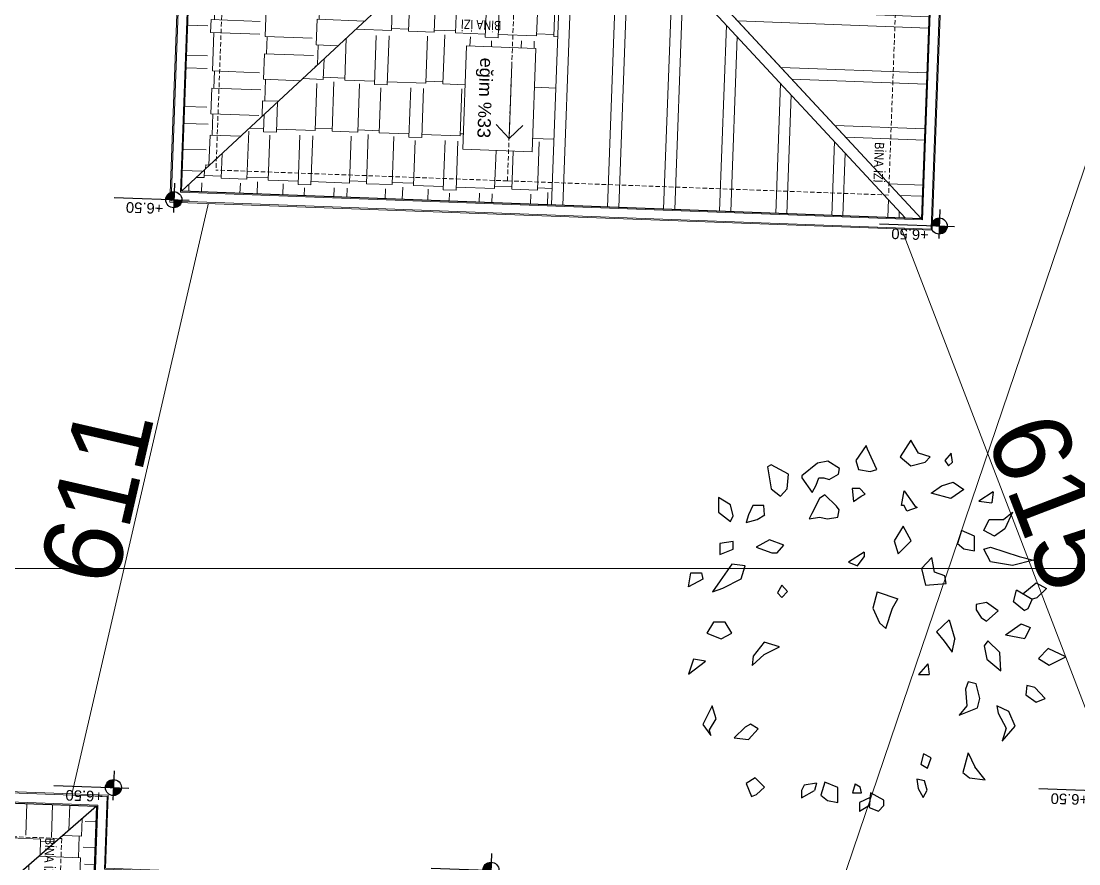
# Model space of a CAD drawing. Header units: centimetres. Extents: x 63871 to 181827, y -95930 to 42199.
# Drawn here: x 171904 to 172847, y 35349 to 36100 of the extents above; entities that cross this region are included whole.
import ezdxf
from ezdxf.enums import TextEntityAlignment as Align

# ---------------------------------------------------------------- set-up
doc = ezdxf.new("R2010")
doc.units = ezdxf.units.CM
doc.linetypes.add('11-021_500-SatisOfisi_220512$0${ Diamond }', pattern=[12, 4, -2, 2, 2, -2])
for name, color, linetype, lineweight in [('A-AREA-IDEN', 7, 'Continuous', 9), ('A-FLOR-HRAL', 11, 'Continuous', 9), ('A-WALL', 12, 'Continuous', 50), ('ARA SINIRLAR', 225, 'Continuous', 15), ('Baca', 82, 'Continuous', 9), ('İz DÜŞÜMÜ', 7, '11-021_500-SatisOfisi_220512$0${ Diamond }', 18), ('OLUK', 222, 'Continuous', 15), ('TARAMA', 251, 'Continuous', 5), ('Çatı', 144, 'Continuous', 30)]:
    doc.layers.add(name, color=color, linetype=linetype, lineweight=lineweight)
for name, color, linetype in [('Bitirme - Duvar', 7, 'Continuous'), ('CAY', 94, 'Continuous'), ('Dıış Ölçü', 140, 'Continuous'), ('KOT', 171, 'Continuous')]:
    doc.layers.add(name, color=color, linetype=linetype)
doc.styles.add('Arial', font='Arial.ttf', dxfattribs={"height": 250})
doc.styles.add('Arial_1', font='Arial.ttf', dxfattribs={"height": 300})
doc.styles.add('MtXpl_Arial_Narrow', font='')
doc.styles.add('MtXpl_Arial_Narrow_1', font='')
doc.styles.add('OLUŞTURULMUŞ_STİL_1', font='Arial.ttf')
doc.styles.add('RomanS', font='')
doc.styles.get('MtXpl_Arial_Narrow').set_extended_font_data('Arial Narrow', bold=True)
doc.styles.get('MtXpl_Arial_Narrow_1').set_extended_font_data('Arial Narrow')
doc.styles.get('RomanS').set_extended_font_data('Stylus BT')
doc.dimstyles.new('BÖYÜK', dxfattribs={"dimtxt": 70, "dimasz": 5, "dimexe": 5, "dimexo": 5, "dimgap": 2, "dimtad": 3, "dimdec": 0, "dimzin": 0, "dimdsep": 46, "dimtxsty": 'RomanS', "dimblk": 'DOT', "dimcen": 5, "dimadec": 0, "dimazin": 0, "dimtfac": 1, "dimtdec": 0, "dimtix": 1, "dimtofl": 0, "dimtmove": 1, "dimatfit": 0, "dimldrblk": 'DOT', "dimfxl": 10, "dimfxlon": 1, "dimtolj": 1, "dimtzin": 0, "dimarcsym": 0})
pattern_1 = [(0, (-196861.627, -36377.483), (97.155, 45.72), [22.86, -19.05, 26.67, -11.43, 34.29, -15.24]), (0, (-196838.767, -36375.58), (97.155, 45.72), [19.05, -72.39, 15.24, -22.86]), (0, (-196793.047, -36380.34), (97.155, 45.72), [11.43, -118.11]), (90, (-196861.627, -36377.483), (-32.385, 45.72), [43.815, -139.065]), (90, (-196838.767, -36377.483), (-32.385, 45.72), [42.8625, -140.0175]), (90, (-196819.717, -36377.483), (-32.385, 45.72), [40.005, -142.875]), (90, (-196793.047, -36380.34), (-32.385, 45.72), [43.815, -139.065]), (90, (-196781.617, -36380.34), (-32.385, 45.72), [43.815, -139.065]), (90, (-196747.327, -36377.483), (-32.385, 45.72), [41.91, -140.97])]
pattern_2 = [(270, (-196861.627, -36377.483), (45.72, -97.155), [22.86, -19.05, 26.67, -11.43, 34.29, -15.24]), (270, (-196859.72, -36400.343), (45.72, -97.155), [19.05, -72.39, 15.24, -22.86]), (270, (-196864.484, -36446.063), (45.72, -97.155), [11.43, -118.11]), (0, (-196861.627, -36377.483), (45.72, 32.385), [43.815, -139.065]), (0, (-196861.627, -36400.343), (45.72, 32.385), [42.8625, -140.0175]), (0, (-196861.627, -36419.393), (45.72, 32.385), [40.005, -142.875]), (0, (-196864.484, -36446.063), (45.72, 32.385), [43.815, -139.065]), (0, (-196864.484, -36457.493), (45.72, 32.385), [43.815, -139.065]), (0, (-196861.627, -36491.783), (45.72, 32.385), [41.91, -140.97])]

# ---------------------------------------------------------------- blocks, each defined once
blk = doc.blocks.new('HRD')
at = {"layer": 'A-FLOR-HRAL'}
for p, q in [((154389.63, 36367.48), (153819.63, 36367.48)), ((153819.63, 36367.48), (153819.63, 36197.48)), ((154389.63, 36197.48), (154389.63, 36367.48)), ((154385.63, 36363.48), (153823.63, 36363.48)), ((153823.63, 36363.48), (153823.63, 36197.48)), ((154385.63, 36197.48), (154385.63, 36363.48))]:
    blk.add_line(p, q, dxfattribs=at)
at = {"layer": 'A-WALL', "lineweight": 53}
for p, q in [((153819.63, 35782.48), (153819.63, 36197.48)), ((153819.63, 36197.48), (153954.63, 36197.48))]:
    blk.add_line(p, q, dxfattribs=at)
at = {"layer": 'Bitirme - Duvar', "color": 161, "linetype": 'Continuous', "lineweight": 25}
blk.add_line((154104.63, 36230.18), (154104.63, 36182.68), dxfattribs=at)
at = {"layer": 'Bitirme - Duvar', "color": 251, "linetype": 'Continuous', "lineweight": 15}
for start, end in [(0, 180), (180, 0)]:
    blk.add_arc((154104.63, 36247.68), 17.5, start, end, dxfattribs=at)
at = {"layer": 'İz DÜŞÜMÜ'}
blk.add_lwpolyline([(153819.63, 36347.48), (154419.63, 36347.49), (154419.63, 35292.49), (154159.63, 35292.49), (154159.63, 35357.48), (153819.63, 35357.48), (153819.63, 36347.48)], dxfattribs=at)
for s, rotation, style, p in [('I.KAT İZ DÜŞÜMÜ', 89.95698, 'MtXpl_Arial_Narrow_1', (154413.75, 36265.76)), ('Döş', 359.95698, 'MtXpl_Arial_Narrow', (154147.04, 36258.02)), (': Seramik', 359.95698, 'MtXpl_Arial_Narrow_1', (154165.03, 36258.01)), ('Tav: Sıva+Boya', 359.95698, 'MtXpl_Arial_Narrow_1', (154147.47, 36244.97)), ('Duv: Sıva+Boya', 359.95698, 'MtXpl_Arial_Narrow_1', (154146.99, 36231.91))]:
    blk.add_text(s, height=8.316, rotation=rotation, dxfattribs=dict(style=style)).set_placement(p)
at = {"layer": 'A-AREA-IDEN', "width": 224.1999, "attachment_point": 2, "line_spacing_factor": 0.941778, "style": 'Arial'}
for s, insert, char_height in [('ZEMİN TERAS', (154221.71, 36311.97), 16.4692), ('15 m²', (154173.28, 36289.32), 16.469)]:
    blk.add_mtext(s, dxfattribs=dict(at, insert=insert, char_height=char_height))
at = {"layer": 'Bitirme - Duvar', "linetype": 'Continuous', "char_height": 10, "attachment_point": 7, "rotation": 90, "style": 'OLUŞTURULMUŞ_STİL_1'}
for s, insert in [('\\A1;P', (154110.22, 36240.97)), ('\\A1;300', (154100.64, 36204.31)), ('\\A1;220', (154120.64, 36204.31))]:
    blk.add_mtext(s, dxfattribs=dict(at, insert=insert))
blk = doc.blocks.new('_Dot')
at = {"color": 0, "linetype": 'ByBlock', "lineweight": -2}
blk.add_line((-0.5, 0), (-1, 0), dxfattribs=at)
at = {"color": 0, "linetype": 'ByBlock', "const_width": 0.5}
blk.add_lwpolyline([(-0.25, 0, 1), (0.25, 0, 1)], format="xyb", close=True, dxfattribs=at)
blk = doc.blocks.new('*D356')
at = {"layer": 'Defpoints', "color": 0, "transparency": 16777216}
for p in [(-5274.13, 21014.68), (-5274.12, 21014.68), (-5053.86, 20440.13)]:
    blk.add_point(p, dxfattribs=at)
at = {"layer": 'Dıış Ölçü', "color": 0, "lineweight": -2, "transparency": 16777216}
for p, q in [((-5274.13, 21014.68), (-5278.8, 21012.89)), ((-5055.66, 20444.79), (-5272.34, 21010.01)), ((-5053.87, 20440.12), (-5058.54, 20438.33))]:
    blk.add_line(p, q, dxfattribs=at)
at = {"layer": 'Dıış Ölçü', "color": 0, "lineweight": -2, "transparency": 16777216, "xscale": 5, "yscale": 5, "zscale": 5}
for p, rotation in [((-5274.13, 21014.68), 110.9752627903409), ((-5053.87, 20440.12), 290.9752627903409)]:
    blk.add_blockref('_Dot', p, dxfattribs=dict(at, rotation=rotation))
at = {"layer": 'Dıış Ölçü', "color": 0, "transparency": 16777216, "insert": (-5128.04, 20741.19), "char_height": 70, "attachment_point": 5, "rotation": 290.97526, "style": 'RomanS'}
blk.add_mtext('\\A1;615', dxfattribs=at)
blk = doc.blocks.new('*D357')
at = {"layer": 'Defpoints', "color": 0, "transparency": 16777216}
for p in [(-5873.72, 21036.94), (-5873.72, 21036.94), (-6011.21, 20441.27)]:
    blk.add_point(p, dxfattribs=at)
at = {"layer": 'Dıış Ölçü', "color": 0, "lineweight": -2, "transparency": 16777216}
for p, q in [((-5873.72, 21036.94), (-5868.85, 21035.82)), ((-6010.08, 20446.15), (-5874.84, 21032.07)), ((-6011.21, 20441.27), (-6006.33, 20440.15))]:
    blk.add_line(p, q, dxfattribs=at)
at = {"layer": 'Dıış Ölçü', "color": 0, "lineweight": -2, "transparency": 16777216, "xscale": 5, "yscale": 5, "zscale": 5}
for p, rotation in [((-5873.72, 21036.94), 77.00300441146969), ((-6011.21, 20441.27), 257.0030044114697)]:
    blk.add_blockref('_Dot', p, dxfattribs=dict(at, rotation=rotation))
at = {"layer": 'Dıış Ölçü', "color": 0, "transparency": 16777216, "insert": (-5979.79, 20747.72), "char_height": 70, "attachment_point": 5, "rotation": 77.003, "style": 'RomanS'}
blk.add_mtext('\\A1;611', dxfattribs=at)
blk = doc.blocks.new('A$C5AA32782')
at = {"layer": 'CAY'}
for p, q in [((566, 945.5, 0), (539.4, 903.2, 0)), ((585.9, 912.6, 0), (566, 945.5, 0)), ((452.9, 931.4, 0), (426.3, 893.8, 0)), ((456.2, 922, 0), (452.9, 931.4, 0)), ((479.5, 870.3, 0), (456.2, 922, 0)), ((355.1, 891.8, 0), (328.5, 887.1, 0)), ((385, 873, 0), (355.1, 891.8, 0)), ((426.3, 893.8, 0), (432.9, 870.3, 0)), ((539.4, 903.2, 0), (566, 879.7, 0)), ((566, 879.7, 0), (602.6, 889.1, 0)), ((615.9, 903.2, 0), (585.9, 912.6, 0)), ((602.6, 889.1, 0), (615.9, 903.2, 0)), ((669.1, 912.6, 0), (652.5, 893.8, 0)), ((652.5, 893.8, 0), (662.4, 879.7, 0)), ((662.4, 879.7, 0), (672.4, 889.1, 0)), ((672.4, 889.1, 0), (669.1, 912.6, 0)), ((211.1, 882.5, 0), (201.2, 877.8, 0)), ((201.2, 877.8, 0), (211.1, 821.4, 0)), ((254.4, 859, 0), (211.1, 882.5, 0)), ((328.5, 887.1, 0), (288.5, 854.2, 0)), ((381.7, 858.9, 0), (385, 873, 0)), ((432.9, 870.3, 0), (462.9, 865.6, 0)), ((462.9, 865.6, 0), (479.5, 870.3, 0)), ((251, 821.4, 0), (254.4, 859, 0)), ((288.5, 854.2, 0), (288.5, 849.5, 0)), ((288.5, 849.5, 0), (315.2, 811.9, 0)), ((325.1, 830.7, 0), (331.8, 849.5, 0)), ((331.8, 849.5, 0), (345.1, 849.5, 0)), ((345.1, 849.5, 0), (358.4, 844.8, 0)), ((358.4, 844.8, 0), (381.7, 858.9, 0)), ((644.5, 829.4, 0), (674.4, 838.7, 0)), ((674.4, 838.7, 0), (701, 820, 0)), ((211.1, 821.4, 0), (234.4, 802.6, 0)), ((234.4, 802.6, 0), (251, 821.4, 0)), ((315.2, 811.9, 0), (325.1, 830.7, 0)), ((436.8, 821.9, 0), (416.8, 821.9, 0)), ((416.8, 821.9, 0), (420.1, 789, 0)), ((450.1, 807.8, 0), (436.8, 821.9, 0)), ((542.4, 778.7, 0), (549.1, 816.3, 0)), ((549.1, 816.3, 0), (575.7, 778.7, 0)), ((617.8, 810.6, 0), (644.5, 829.4, 0)), ((667.7, 796.5, 0), (617.8, 810.6, 0)), ((701, 820, 0), (667.7, 796.5, 0)), ((776.2, 813.8, 0), (739, 790.4, 0)), ((776.2, 813.8, 0), (772.2, 785.7, 0)), ((107, 781, 0), (77, 799.8, 0)), ((77, 799.8, 0), (77, 762.2, 0)), ((113.6, 752.8, 0), (107, 781, 0)), ((333.7, 796.5, 0), (313.8, 759, 0)), ((347, 805.9, 0), (333.7, 796.5, 0)), ((377, 777.7, 0), (347, 805.9, 0)), ((420.1, 789, 0), (440.1, 803.1, 0)), ((440.1, 803.1, 0), (450.1, 807.8, 0)), ((739, 790.4, 0), (772.2, 785.7, 0)), ((77, 762.2, 0), (107, 738.7, 0)), ((152.9, 755.4, 0), (147.3, 735.9, 0)), ((163.9, 778.9, 0), (152.9, 755.4, 0)), ((191.6, 778.9, 0), (163.9, 778.9, 0)), ((175, 743.7, 0), (194.4, 755.4, 0)), ((194, 755.2, 0), (191.6, 778.9, 0)), ((313.8, 759, 0), (307.1, 744.9, 0)), ((383.6, 768.3, 0), (377, 777.7, 0)), ((380.3, 749.6, 0), (383.6, 768.3, 0)), ((549.1, 778.7, 0), (542.4, 778.7, 0)), ((555.7, 764.6, 0), (549.1, 778.7, 0)), ((582.4, 774, 0), (555.7, 764.6, 0)), ((575.7, 778.7, 0), (582.4, 774, 0)), ((802.2, 743.4, 0), (825.4, 762.2, 0)), ((825.4, 762.2, 0), (805.5, 719.9, 0)), ((107, 738.7, 0), (113.6, 752.8, 0)), ((147.3, 735.9, 0), (175, 743.7, 0)), ((307.1, 744.9, 0), (333.7, 749.6, 0)), ((333.7, 749.6, 0), (353.7, 744.9, 0)), ((353.7, 744.9, 0), (380.3, 749.6, 0)), ((752.3, 715.2, 0), (765.6, 743.4, 0)), ((765.6, 743.4, 0), (802.2, 743.4, 0)), ((547, 726.4, 0), (523.7, 688.8, 0)), ((566.9, 688.8, 0), (547, 726.4, 0)), ((695, 715.3, 0), (685, 682.5, 0)), ((728.2, 701.2, 0), (695, 715.3, 0)), ((728.2, 663.7, 0), (728.2, 701.2, 0)), ((778.9, 701.1, 0), (752.3, 715.2, 0)), ((805.5, 719.9, 0), (778.9, 701.1, 0)), ((113.6, 687.1, 0), (80.3, 682.4, 0)), ((80.3, 682.4, 0), (80.3, 654.2, 0)), ((113.6, 668.3, 0), (113.6, 687.1, 0)), ((206.1, 691.9, 0), (172.9, 673.1, 0)), ((242.7, 677.8, 0), (206.1, 691.9, 0)), ((226.1, 659, 0), (242.7, 677.8, 0)), ((523.7, 688.8, 0), (533.7, 655.9, 0)), ((533.7, 655.9, 0), (566.9, 688.8, 0)), ((685, 682.5, 0), (701.6, 668.4, 0)), ((80.3, 654.2, 0), (113.6, 668.3, 0)), ((172.9, 673.1, 0), (212.8, 659, 0)), ((212.8, 659, 0), (226.1, 659, 0)), ((447.5, 660.3, 0), (407.6, 634.6, 0)), ((430.9, 625.3, 0), (447.5, 648.7, 0)), ((447.5, 660.3, 0), (447.5, 648.7, 0)), ((619.8, 646.7, 0), (593.2, 618.5, 0)), ((626.5, 609.1, 0), (619.8, 646.7, 0)), ((701.6, 668.4, 0), (728.2, 663.7, 0)), ((752.3, 668.3, 0), (768.9, 673, 0)), ((768.9, 635.4, 0), (752.3, 668.3, 0)), ((768.9, 673, 0), (842.1, 649.5, 0)), ((842.1, 649.5, 0), (878.7, 640.1, 0)), ((110.8, 630, 0), (80.9, 587.7, 0)), ((144.1, 625.3, 0), (110.8, 630, 0)), ((134.1, 592.4, 0), (144.1, 625.3, 0)), ((407.6, 634.6, 0), (430.9, 625.3, 0)), ((825.4, 626, 0), (768.9, 635.4, 0)), ((878.7, 640.1, 0), (825.4, 626, 0)), ((0.4, 572.3, 0), (5.9, 607.5, 0)), ((5.9, 607.5, 0), (33.6, 607.5, 0)), ((33.6, 607.5, 0), (36.4, 591.8, 0)), ((593.2, 618.5, 0), (603.2, 576.2, 0)), ((653.1, 599.7, 0), (626.5, 609.1, 0)), ((656.4, 580.9, 0), (653.1, 599.7, 0)), ((36.4, 591.8, 0), (0.4, 572.3, 0)), ((80.9, 587.7, 0), (60.9, 559.5, 0)), ((60.9, 559.5, 0), (87.6, 568.9, 0)), ((87.6, 568.9, 0), (134.1, 592.4, 0)), ((238.2, 576, 0), (227.1, 556.4, 0)), ((252.1, 560.3, 0), (238.2, 576, 0)), ((603.2, 576.2, 0), (656.4, 580.9, 0)), ((851.7, 554.1, 0), (885, 582.3, 0)), ((885, 582.3, 0), (911.6, 568.2, 0)), ((911.6, 568.2, 0), (888.3, 544.7, 0)), ((227.1, 556.4, 0), (238.2, 544.7, 0)), ((238.2, 544.7, 0), (252.1, 560.3, 0)), ((480.7, 559.5, 0), (469.6, 517.6, 0)), ((480.7, 559.5, 0), (532.8, 541.1, 0)), ((519.5, 517.6, 0), (532.8, 541.1, 0)), ((827.9, 533.9, 0), (835.1, 563.5, 0)), ((875, 540, 0), (835.1, 563.5, 0)), ((865, 516.5, 0), (875, 540, 0)), ((873.9, 540.7, 0), (888.3, 544.7, 0)), ((469.6, 517.6, 0), (486.2, 480, 0)), ((502.9, 465.9, 0), (519.5, 517.6, 0)), ((758.9, 532, 0), (732.3, 527.3, 0)), ((732.3, 527.3, 0), (732.3, 513.2, 0)), ((732.3, 513.2, 0), (745.6, 494.4, 0)), ((788.5, 511.1, 0), (758.9, 532, 0)), ((855.1, 511.8, 0), (827.9, 533.9, 0)), ((855.1, 511.8, 0), (865, 516.5, 0)), ((664, 488.3, 0), (631.4, 457.6, 0)), ((664, 488.3, 0), (678, 438.8, 0)), ((745.6, 494.4, 0), (758.9, 485, 0)), ((788.5, 511.1, 0), (758.9, 485, 0)), ((63.9, 482, 0), (47.2, 453.8, 0)), ((93.8, 482, 0), (63.9, 482, 0)), ((110.4, 453.8, 0), (93.8, 482, 0)), ((486.2, 480, 0), (502.9, 465.9, 0)), ((807.7, 450.2, 0), (846.9, 477.9, 0)), ((846.9, 477.9, 0), (870.2, 468.5, 0)), ((870.2, 468.5, 0), (856.9, 440.3, 0)), ((47.2, 453.8, 0), (83.8, 439.7, 0)), ((83.8, 439.7, 0), (110.4, 453.8, 0)), ((631.4, 457.6, 0), (651.4, 434.1, 0)), ((651.4, 434.1, 0), (671.4, 405.9, 0)), ((671.4, 405.9, 0), (678, 438.8, 0)), ((762.3, 435, 0), (752.8, 421.6, 0)), ((793.1, 404.9, 0), (762.3, 435, 0)), ((807.7, 450.2, 0), (856.9, 440.3, 0)), ((192.8, 430.8, 0), (165.1, 395.5, 0)), ((231.6, 419, 0), (192.8, 430.8, 0)), ((192.8, 399.5, 0), (231.6, 419, 0)), ((752.8, 421.6, 0), (759.9, 388.1, 0)), ((795.4, 358, 0), (793.1, 404.9, 0)), ((915.7, 415.1, 0), (891.6, 389.5, 0)), ((961, 393.8, 0), (915.7, 415.1, 0)), ((13.3, 387.6, 0), (0, 350, 0)), ((0, 350, 0), (43.2, 382.9, 0)), ((43.2, 382.9, 0), (13.3, 387.6, 0)), ((162.3, 372.1, 0), (192.8, 399.5, 0)), ((165.1, 395.5, 0), (162.3, 372.1, 0)), ((759.9, 388.1, 0), (795.4, 358, 0)), ((891.6, 389.5, 0), (918.8, 372.4, 0)), ((918.8, 372.4, 0), (961, 393.8, 0)), ((609.3, 376.3, 0), (585.9, 348.8, 0)), ((609.3, 376.3, 0), (612.6, 348.8, 0)), ((585.9, 348.8, 0), (612.6, 348.8, 0)), ((712.3, 330, 0), (705.7, 311.2, 0)), ((732.3, 325.3, 0), (712.3, 330, 0)), ((742.3, 287.7, 0), (732.3, 325.3, 0)), ((705.7, 311.2, 0), (709, 268.9, 0)), ((862, 320.6, 0), (858.7, 297.1, 0)), ((858.7, 297.1, 0), (885.3, 278.3, 0)), ((882, 315.9, 0), (862, 320.6, 0)), ((908.6, 287.7, 0), (882, 315.9, 0)), ((735.6, 264.2, 0), (742.3, 287.7, 0)), ((885.3, 278.3, 0), (908.6, 287.7, 0)), ((60.4, 268.9, 0), (37.1, 221.9, 0)), ((70.4, 236, 0), (60.4, 268.9, 0)), ((709, 268.9, 0), (689.1, 245.4, 0)), ((689.1, 245.4, 0), (735.6, 264.2, 0)), ((815.5, 254.8, 0), (785.5, 268.9, 0)), ((785.5, 268.9, 0), (788.8, 250.1, 0)), ((788.8, 250.1, 0), (808.8, 212.5, 0)), ((788.8, 250.1, 0), (808.8, 212.5, 0)), ((832.1, 217.2, 0), (815.5, 254.8, 0)), ((37.1, 221.9, 0), (57.1, 193.7, 0)), ((53.7, 207.8, 0), (70.4, 236, 0)), ((158.3, 222.5, 0), (144.4, 214.7, 0)), ((177.7, 210.8, 0), (158.3, 222.5, 0)), ((798.8, 179.6, 0), (832.1, 217.2, 0)), ((57.1, 193.7, 0), (53.7, 207.8, 0)), ((144.4, 214.7, 0), (116.7, 187.3, 0)), ((152.8, 183.4, 0), (177.7, 210.8, 0)), ((808.8, 212.5, 0), (798.8, 179.6, 0)), ((116.7, 187.3, 0), (152.8, 183.4, 0)), ((598.8, 147.3, 0), (591.7, 120.5, 0)), ((617.8, 137.2, 0), (598.8, 147.3, 0)), ((608.3, 110.5, 0), (617.8, 137.2, 0)), ((711.9, 149.9, 0), (699, 99.8, 0)), ((711.9, 149.9, 0), (729, 113.9, 0)), ((591.7, 120.5, 0), (608.3, 110.5, 0)), ((755.6, 81, 0), (729, 113.9, 0)), ((170.2, 85.7, 0), (146.9, 71.6, 0)), ((193.4, 62.2, 0), (170.2, 85.7, 0)), ((601.4, 77.9, 0), (581.4, 82.6, 0)), ((581.4, 82.6, 0), (584.8, 59.1, 0)), ((699, 99.8, 0), (715.7, 85.7, 0)), ((715.7, 85.7, 0), (755.6, 81, 0)), ((146.9, 71.6, 0), (160.2, 38.7, 0)), ((173.5, 43.4, 0), (193.4, 62.2, 0)), ((294.7, 67.6, 0), (288.1, 53.5, 0)), ((325.8, 72.5, 0), (294.7, 67.6, 0)), ((325.8, 72.5, 0), (321.3, 53.5, 0)), ((347.3, 75.1, 0), (337.3, 42.2, 0)), ((380.6, 61, 0), (347.3, 75.1, 0)), ((380.6, 23.4, 0), (380.6, 61, 0)), ((424.6, 70.4, 0), (418.1, 47.4, 0)), ((424.6, 70.4, 0), (437.5, 63.1, 0)), ((440.3, 47.4, 0), (437.5, 63.1, 0)), ((584.8, 59.1, 0), (598.1, 35.6, 0)), ((598.1, 35.6, 0), (608, 54.4, 0)), ((608, 54.4, 0), (601.4, 77.9, 0)), ((160.2, 38.7, 0), (173.5, 43.4, 0)), ((288.1, 53.5, 0), (288.1, 34.7, 0)), ((288.1, 34.7, 0), (321.3, 53.5, 0)), ((337.3, 42.2, 0), (354, 28.1, 0)), ((354, 28.1, 0), (380.6, 23.4, 0)), ((418.1, 47.4, 0), (440.3, 47.4, 0)), ((462.9, 36.2, 0), (435.8, 23.5, 0)), ((463.9, 47.9, 0), (460.6, 10.4, 0)), ((497.2, 29.2, 0), (463.9, 47.9, 0)), ((497.2, 15.1, 0), (497.2, 29.2, 0)), ((435.8, 23.5, 0), (435.8, 0, 0)), ((461.1, 15.9, 0), (435.8, 0, 0)), ((460.6, 10.4, 0), (483.9, 1, 0)), ((483.9, 1, 0), (497.2, 15.1, 0))]:
    blk.add_line(p, q, dxfattribs=at)
blk = doc.blocks.new('afadfa')
at = {"layer": 'Baca'}
h = blk.add_hatch(color=0, dxfattribs=at)
h.dxf.hatch_style = 1
h.paths.add_polyline_path([(525548.61, 4261233.83, 0.670516), (525535.77, 4261228.56, 0.199315), (525537.97, 4261223.25)])
h = blk.add_hatch(color=0, dxfattribs=at)
h.dxf.hatch_style = 1
h.paths.add_polyline_path([(525563.68, 4261233.75, 0.675614), (525550.77, 4261228.56, 0.202965), (525553.05, 4261223.18)])
for p, q in [((525537.97, 4261223.25), (525548.61, 4261233.83)), ((525553.05, 4261223.18), (525563.68, 4261233.75))]:
    blk.add_line(p, q, dxfattribs=at)
blk.add_lwpolyline([(525535.77, 4261236.11), (525565.77, 4261236.05), (525565.77, 4261220.99), (525535.77, 4261221.06)], close=True, dxfattribs=at)
for centre in [(525543.27, 4261228.56), (525558.27, 4261228.56)]:
    blk.add_circle(centre, 7.5, dxfattribs=at)
blk = doc.blocks.new('çatı planı')
at = {"layer": 'KOT'}
h = blk.add_hatch(color=256, dxfattribs=at)
h.dxf.hatch_style = 1
h.paths.add_polyline_path([(-686.09, 2.7, 0.402561), (-693.25, -4.18), (-686.09, -4.18)])
h = blk.add_hatch(color=256, dxfattribs=at)
h.dxf.hatch_style = 1
h.paths.add_polyline_path([(-337.19, -1132.08, 0.009987), (-337.2, -1131.79), (-344.36, -1131.79), (-344.36, -1139.24, 0.414214)])
for p, q in [((-686.09, -18.85), (-686.09, 7.21)), ((-358.01, -1131.79), (-291.19, -1131.79))]:
    blk.add_line(p, q, dxfattribs=at)
at = {"layer": 'KOT', "insert": (22.3, 10.9), "char_height": 9.45, "width": 57.6964, "attachment_point": 2, "line_spacing_factor": 0.941778, "style": 'Arial_1'}
blk.add_mtext('+6.50', dxfattribs=at)
blk.add_wipeout([(-680, -1060), (-680, 0), (0, 0), (0, -1125), (-340, -1125), (-340, -1060)]).dxf.layer = 'OLUK'
at = {"layer": 'KOT'}
h = blk.add_hatch(color=256, dxfattribs=at)
h.dxf.hatch_style = 1
h.paths.add_polyline_path([(-3.42, 4.57, 0.402561), (-10.58, -2.31), (-3.42, -2.31)])
h = blk.add_hatch(color=256, dxfattribs=at)
h.dxf.hatch_style = 1
h.paths.add_polyline_path([(-678.93, -4.05, 0.009987), (-678.93, -3.77), (-686.09, -3.77), (-686.09, -11.22, 0.414214)])
h = blk.add_hatch(color=256, dxfattribs=at)
h.dxf.hatch_style = 1
h.paths.add_polyline_path([(3.74, -2.18, 0.009987), (3.74, -1.89), (-3.42, -1.89), (-3.42, -9.34, 0.414214)])
h = blk.add_hatch(color=256, dxfattribs=at)
h.dxf.hatch_style = 1
h.paths.add_polyline_path([(-619.84, -465.68, 0.402561), (-627, -472.56), (-619.84, -472.56)])
h = blk.add_hatch(color=256, dxfattribs=at)
h.dxf.hatch_style = 1
h.paths.add_polyline_path([(-612.67, -472.43, 0.009987), (-612.68, -472.14), (-619.84, -472.14), (-619.84, -479.59, 0.414214)])
h = blk.add_hatch(color=256, dxfattribs=at)
h.dxf.hatch_style = 1
h.paths.add_polyline_path([(-340, -632.97, 0.402561), (-347.16, -639.85), (-340, -639.85)])
h = blk.add_hatch(color=256, dxfattribs=at)
h.dxf.hatch_style = 1
h.paths.add_polyline_path([(-332.83, -639.72, 0.009987), (-332.84, -639.43), (-340, -639.43), (-340, -646.88, 0.414214)])
h = blk.add_hatch(color=256, dxfattribs=at)
h.dxf.hatch_style = 1
h.paths.add_polyline_path([(-297.06, -903.26, 0.402561), (-304.23, -910.14), (-297.06, -910.14)])
h = blk.add_hatch(color=256, dxfattribs=at)
h.dxf.hatch_style = 1
h.paths.add_polyline_path([(-289.9, -910.01, 0.009987), (-289.9, -909.72), (-297.06, -909.72), (-297.06, -917.17, 0.414214)])
h = blk.add_hatch(color=256, dxfattribs=at)
h.dxf.hatch_style = 1
h.paths.add_polyline_path([(-170, -929.52, 0.402561), (-177.16, -936.4), (-170, -936.4)])
h = blk.add_hatch(color=256, dxfattribs=at)
h.dxf.hatch_style = 1
h.paths.add_polyline_path([(-162.83, -936.26, 0.009987), (-162.84, -935.98), (-170, -935.98), (-170, -943.43, 0.414214)])
h = blk.add_hatch(color=256, dxfattribs=at)
h.dxf.hatch_style = 1
h.paths.add_polyline_path([(-683.39, -1064.2, 0.402561), (-690.55, -1071.08), (-683.39, -1071.08)])
h = blk.add_hatch(color=256, dxfattribs=at)
h.dxf.hatch_style = 1
h.paths.add_polyline_path([(-676.23, -1070.95, 0.009987), (-676.23, -1070.66), (-683.39, -1070.66), (-683.39, -1078.12, 0.414214)])
h = blk.add_hatch(color=256, dxfattribs=at)
h.dxf.hatch_style = 1
h.paths.add_polyline_path([(-5.27, -1120.61, 0.402561), (-12.43, -1127.49), (-5.27, -1127.49)])
h = blk.add_hatch(color=256, dxfattribs=at)
h.dxf.hatch_style = 1
h.paths.add_polyline_path([(-344.36, -1125.33, 0.402561), (-351.52, -1132.21), (-344.36, -1132.21)])
h = blk.add_hatch(color=256, dxfattribs=at)
h.dxf.hatch_style = 1
h.paths.add_polyline_path([(1.9, -1127.35, 0.009987), (1.89, -1127.07), (-5.27, -1127.07), (-5.27, -1134.52, 0.414214)])
at = {"layer": 'Çatı', "lineweight": 15}
h = blk.add_hatch(dxfattribs=at)
h.set_pattern_fill('AR-RSHKE', color=251, scale=0.15, angle=90)
h.set_pattern_definition([(90, (-196861.627, -36377.483), (-45.72, 97.155), [22.86, -19.05, 26.67, -11.43, 34.29, -15.24]), (90, (-196863.53, -36354.623), (-45.72, 97.155), [19.05, -72.39, 15.24, -22.86]), (90, (-196858.77, -36308.903), (-45.72, 97.155), [11.43, -118.11]), (180, (-196861.627, -36377.483), (-45.72, -32.385), [43.815, -139.065]), (180, (-196861.627, -36354.623), (-45.72, -32.385), [42.8625, -140.0175]), (180, (-196861.627, -36335.573), (-45.72, -32.385), [40.005, -142.875]), (180, (-196858.77, -36308.903), (-45.72, -32.385), [43.815, -139.065]), (180, (-196858.77, -36297.473), (-45.72, -32.385), [43.815, -139.065]), (180, (-196861.627, -36263.183), (-45.72, -32.385), [41.91, -140.97])])
h.paths.add_polyline_path([(-340, -720), (-170, -890), (-170, -890), (-170, -965), (-10, -1115), (-10, -10), (-340, -340)])
h = blk.add_hatch(dxfattribs=at)
h.set_pattern_fill('AR-RSHKE', color=251, scale=0.15, angle=180)
h.set_pattern_definition([(180, (-196861.627, -36377.483), (-97.155, -45.72), [22.86, -19.05, 26.67, -11.43, 34.29, -15.24]), (180, (-196884.487, -36379.39), (-97.155, -45.72), [19.05, -72.39, 15.24, -22.86]), (180, (-196930.207, -36374.626), (-97.155, -45.72), [11.43, -118.11]), (270, (-196861.627, -36377.483), (32.385, -45.72), [43.815, -139.065]), (270, (-196884.487, -36377.483), (32.385, -45.72), [42.8625, -140.0175]), (270, (-196903.537, -36377.483), (32.385, -45.72), [40.005, -142.875]), (270, (-196930.207, -36374.626), (32.385, -45.72), [43.815, -139.065]), (270, (-196941.637, -36374.626), (32.385, -45.72), [43.815, -139.065]), (270, (-196975.927, -36377.483), (32.385, -45.72), [41.91, -140.97])])
h.paths.add_polyline_path([(-340, -340), (-10, -10), (-340, -10)])
h.paths.add_polyline_path([(-320.95, -148.91), (-320.95, -56.76), (-259.16, -56.76), (-259.16, -148.91)], flags=16)
h.paths.add_polyline_path([(-265.43, -141.73), (-265.43, -64.41), (-289.17, -64.41), (-289.17, -141.73)], flags=8)
h.paths.add_polyline_path([(-291.86, -174.71), (-250.78, -174.74), (-250.77, -159.5), (-291.84, -159.47)], flags=24)
h = blk.add_hatch(dxfattribs=at)
h.set_pattern_fill('AR-RSHKE', color=251, scale=0.15, angle=270)
h.set_pattern_definition(pattern_2)
h.paths.add_polyline_path([(-340, -340), (-670, -340), (-670, -1050), (-340, -720)])
h.paths.add_polyline_path([(-554.79, -586.74), (-554.79, -524.95), (-462.64, -524.95), (-462.64, -586.74)], flags=16)
h.paths.add_polyline_path([(-438.13, -595), (-438.13, -505), (-358.13, -505), (-358.13, -595)], flags=16)
h.paths.add_polyline_path([(-435.13, -592), (-435.13, -508), (-361.13, -508), (-361.13, -592)], flags=0)
h.paths.add_polyline_path([(-575, -509.93), (-635, -509.93), (-635, -464.95), (-575, -464.95)], flags=16)
h.paths.add_polyline_path([(-590, -495), (-620, -494.93), (-620, -479.88), (-590, -479.95)], flags=0)
h.paths.add_polyline_path([(-605, -487.43, -1), (-620, -487.43, -1), (-605, -487.43, -1), (-590, -487.43, -1)], flags=0)
h.paths.add_polyline_path([(-540.96, -552.31), (-463.64, -552.31), (-463.64, -528.57), (-540.96, -528.57)], flags=8)
h.paths.add_polyline_path([(-428.72, -520.12), (-364.78, -520.12), (-364.78, -508.56), (-428.72, -508.56)], flags=8)
h = blk.add_hatch(dxfattribs=at)
h.set_pattern_fill('AR-RSHKE', color=251, scale=0.15)
h.set_pattern_definition(pattern_1)
h.paths.add_polyline_path([(-170, -890), (-340, -720), (-670, -1050), (-330, -1050)])
h.paths.add_polyline_path([(-267.06, -910.01), (-267.06, -954.99), (-327.06, -954.99), (-327.06, -910.01)], flags=16)
h.paths.add_polyline_path([(-280, -925.01), (-280, -940.07), (-310, -940), (-310, -924.95)], flags=0)
h.paths.add_polyline_path([(-280, -932.5, -1), (-295, -932.5, -1), (-310, -932.5, -1), (-295, -932.5, -1)], flags=0)
h.paths.add_polyline_path([(-311.07, -879.18), (-372.85, -879.18), (-372.85, -787.02), (-311.07, -787.02)], flags=16)
h.paths.add_polyline_path([(-345.5, -865.35), (-345.5, -788.02), (-369.24, -788.02), (-369.24, -865.35)], flags=8)
h.paths.add_polyline_path([(-637.61, -1017.24), (-596.53, -1017.27), (-596.52, -1002.03), (-637.6, -1002)], flags=25)
h = blk.add_hatch(dxfattribs=at)
h.set_pattern_fill('AR-RSHKE', color=251, scale=0.15, angle=270)
h.set_pattern_definition(pattern_2)
h.paths.add_polyline_path([(-170, -965), (-170, -890), (-330, -1050), (-330, -1115)])
h.paths.add_polyline_path([(-282.78, -1087.79), (-282.75, -1046.71), (-297.98, -1046.7), (-298.02, -1087.78)], flags=25)
h = blk.add_hatch(dxfattribs=at)
h.set_pattern_fill('AR-RSHKE', color=251, scale=0.15)
h.set_pattern_definition(pattern_1)
h.paths.add_polyline_path([(-330, -1115), (-10, -1115), (-170, -965)])
h.paths.add_polyline_path([(-282.78, -1087.79), (-282.75, -1046.71), (-297.98, -1046.7), (-298.02, -1087.78)], flags=24)
at = {"layer": 'A-AREA-IDEN'}
for p, q in [((-300.04, -67.87), (-311.92, -79.75)), ((-300.04, -134.16), (-300.04, -67.87)), ((-300.04, -67.87), (-288.16, -79.75)), ((-148.47, -503.47), (-160.36, -491.59)), ((-214.76, -503.47), (-148.47, -503.47)), ((-148.47, -503.47), (-160.36, -515.35)), ((-543.69, -565.83), (-531.8, -553.95)), ((-477.4, -565.83), (-543.69, -565.83)), ((-543.69, -565.83), (-531.8, -577.72)), ((-331.97, -801.78), (-331.97, -868.07)), ((-331.97, -868.07), (-343.85, -856.19)), ((-331.97, -868.07), (-320.09, -856.19))]:
    blk.add_line(p, q, dxfattribs=at)
for points in [[(-320.95, -148.91), (-320.95, -56.76), (-259.16, -56.76), (-259.16, -148.91)], [(-229.52, -482.56), (-137.37, -482.56), (-137.37, -544.35), (-229.52, -544.35)], [(-438.13, -505), (-358.13, -505), (-358.13, -595), (-438.13, -595)], [(-435.13, -508), (-361.13, -508), (-361.13, -592), (-435.13, -592)], [(-462.64, -586.74), (-554.79, -586.74), (-554.79, -524.95), (-462.64, -524.95)], [(-311.07, -787.02), (-311.07, -879.18), (-372.85, -879.18), (-372.85, -787.02)]]:
    blk.add_lwpolyline(points, close=True, dxfattribs=at)
at = {"layer": 'Baca'}
for points in [[(-635, -509.93), (-575, -509.93), (-575, -464.95), (-635, -464.95)], [(-327.06, -954.99), (-267.06, -954.99), (-267.06, -910.01), (-327.06, -910.01)]]:
    blk.add_lwpolyline(points, close=True, dxfattribs=at)
at = {"layer": 'İz DÜŞÜMÜ'}
for p in [(-300, -30), (-40, -180)]:
    blk.add_line(p, (-40, -30), dxfattribs=at)
blk.add_lwpolyline([(-300, -1020), (-300, -960), (-40, -960), (-40, -1085), (-300, -1085), (-300, -1020), (-640, -1020), (-640, -30), (-300, -30), (-300, -180), (-40, -180), (-40, -1095)], dxfattribs=at)
at = {"layer": 'KOT'}
for p, q in [((-3.42, -16.98), (-3.42, 9.09)), ((-699.74, -3.77), (-632.92, -3.77)), ((-17.07, -1.89), (49.75, -1.89)), ((-619.84, -487.23), (-619.84, -461.16)), ((-633.49, -472.14), (-566.67, -472.14)), ((-340, -654.52), (-340, -628.45)), ((-353.65, -639.43), (-286.83, -639.43)), ((-297.06, -924.81), (-297.06, -898.74)), ((-310.71, -909.72), (-243.89, -909.72)), ((-170, -951.06), (-170, -925)), ((-183.65, -935.98), (-116.83, -935.98)), ((-683.39, -1085.75), (-683.39, -1059.69)), ((-697.04, -1070.66), (-630.22, -1070.66)), ((-344.36, -1146.88), (-344.36, -1120.81)), ((-5.27, -1142.16), (-5.27, -1116.09)), ((-18.92, -1127.07), (47.91, -1127.07))]:
    blk.add_line(p, q, dxfattribs=at)
for centre in [(-686.09, -4.05), (-3.42, -2.18), (-619.84, -472.43), (-340, -639.72), (-297.06, -910.01), (-170, -936.26), (-683.39, -1070.95), (-5.27, -1127.35), (-344.36, -1132.08)]:
    blk.add_circle(centre, 7.17, dxfattribs=at)
at = {"layer": 'OLUK'}
for points in [[(-340, -1125), (-340, -1060), (-680, -1060), (-680, 0), (0, 0), (0, -1125)], [(-339, -1124), (-339, -1059), (-679, -1059), (-679, -1), (-1, -1), (-1, -1124)], [(-331, -1116), (-331, -1051), (-671, -1051), (-671, -9), (-9, -9), (-9, -1116)]]:
    blk.add_lwpolyline(points, close=True, dxfattribs=at)
at = {"layer": 'TARAMA'}
for p, q in [((-340, -340), (-670, -10)), ((-655.86, -10), (-340, -325.86)), ((-650, -15.86), (-650, -10)), ((-640, -25.86), (-640, -10)), ((-600, -65.86), (-600, -10)), ((-590, -75.86), (-590, -10)), ((-550, -115.86), (-550, -10)), ((-540, -125.86), (-540, -10)), ((-500, -165.86), (-500, -10)), ((-490, -175.86), (-490, -10)), ((-450, -215.86), (-450, -10)), ((-440, -225.86), (-440, -10)), ((-400, -265.86), (-400, -10)), ((-390, -275.86), (-390, -10)), ((-350, -315.86), (-350, -10)), ((-340, -340), (-340, -10)), ((-650, -30), (-670, -30)), ((-640, -40), (-670, -40)), ((-600, -80), (-670, -80)), ((-590, -90), (-670, -90)), ((-550, -130), (-670, -130)), ((-540, -140), (-670, -140)), ((-500, -180), (-670, -180)), ((-490, -190), (-670, -190)), ((-450, -230), (-670, -230)), ((-440, -240), (-670, -240)), ((-400, -280), (-670, -280)), ((-390, -290), (-670, -290)), ((-350, -330), (-670, -330)), ((-340, -340), (-670, -340))]:
    blk.add_line(p, q, dxfattribs=at)
at = {"layer": 'Çatı'}
for p, q in [((-670, -10), (-340, -340)), ((-340, -340), (-10, -10)), ((-340, -340), (-340, -720)), ((-340, -720), (-670, -1050)), ((-340, -720), (-170, -890)), ((-170, -890), (-330, -1050)), ((-170, -965), (-170, -890)), ((-330, -1115), (-170, -965)), ((-170, -965), (-10, -1115))]:
    blk.add_line(p, q, dxfattribs=at)
blk.add_lwpolyline([(-330, -1115), (-330, -1050), (-670, -1050), (-670, -10), (-10, -10), (-10, -1115)], close=True, dxfattribs=at)
at = {"layer": 'Baca'}
for p in [(-526155.77, -4261715.99), (-525845.77, -4262161.06)]:
    blk.add_blockref('afadfa', p, dxfattribs=at)
at = {"style": 'MtXpl_Arial_Narrow_1'}
for rotation, p in [(89.95698, (-626.05, -76.69)), (359.95698, (-289.31, -172.16)), (359.95698, (-635.07, -1014.7)), (89.95698, (-285.32, -1085.25))]:
    blk.add_text('BİNA İZİ', height=8.316, rotation=rotation, dxfattribs=at).set_placement(p)
at = {"layer": 'A-AREA-IDEN', "style": 'Arial_1'}
blk.add_text('çatı çıkış kapağı', height=5.9535, dxfattribs=at).set_placement((-396.75, -516.44), align=Align.CENTER)
at = {"layer": 'A-AREA-IDEN', "char_height": 11.52, "width": 136.2867, "attachment_point": 2, "rotation": 90, "line_spacing_factor": 0.941778, "style": 'Arial'}
for insert in [(-283.24, -103.14), (-363.31, -826.76)]:
    blk.add_mtext('eğim %33', dxfattribs=dict(at, insert=insert))
at = {"layer": 'A-AREA-IDEN', "char_height": 11.52, "width": 136.2867, "attachment_point": 2, "line_spacing_factor": 0.941778, "style": 'Arial'}
for insert in [(-183.75, -520.27), (-502.37, -534.5)]:
    blk.add_mtext('eğim %33', dxfattribs=dict(at, insert=insert))
at = {"layer": 'KOT', "char_height": 9.45, "width": 57.6964, "attachment_point": 2, "line_spacing_factor": 0.941778, "style": 'Arial_1'}
for s, insert in [('+6.50', (-660.37, 9.03)), ('+8.10', (-594.11, -459.35)), ('+7.60', (-314.27, -626.64)), ('+8.10', (-271.34, -896.93)), ('+7.05', (-144.27, -923.18)), ('+6.50', (-657.67, -1057.87)), ('+6.50', (-318.63, -1119)), ('+6.50', (20.46, -1114.27))]:
    blk.add_mtext(s, dxfattribs=dict(at, insert=insert))
blk = doc.blocks.new('VAZİYET PLANI')
at = {"layer": 'ARA SINIRLAR'}
for p, q in [((-4118.69, 23929.04), (-9057.41, 9376.77)), ((-3952.01, 20681.82), (-6729.34, 20681.82))]:
    blk.add_line(p, q, dxfattribs=at)
at = {"rotation": 177.873189238168}
for p in [(149788.44, 51628.67), (149351.98, 49988.38)]:
    blk.add_blockref('HRD', p, dxfattribs=at)
at = {"layer": 'CAY', "xscale": 0.3501001178103892, "yscale": 0.3501001178103892, "zscale": 0.3501001178103892}
blk.add_blockref('A$C5AA32782', (-5452.59, 20465.27, -0.01), dxfattribs=at)
at = {"layer": 'Dıış Ölçü'}
for p1, p2, distance, picture, middle in [((-6011.21, 20441.27), (-5873.72, 21036.94), 0, '*D357', (-5979.79, 20747.72)), ((-5053.86, 20440.13), (-5274.12, 21014.68), 0.01, '*D356', (-5128.04, 20741.19))]:
    dim = blk.add_aligned_dim(p1=p1, p2=p2, distance=distance, dimstyle='BÖYÜK', dxfattribs=at)
    dim.commit()
    dim.dimension.update_dxf_attribs({"geometry": picture, "text_midpoint": middle})
at = {"layer": 'OLUK', "rotation": 177.8731895439683}
for p in [(-5914.8, 21008.45), (-6351.27, 19368.16), (-5134.1, 19357.36)]:
    blk.add_blockref('çatı planı', p, dxfattribs=at)

msp = doc.modelspace()

# ---------------------------------------------------------------- block references
at = {"layer": 'OLUK'}
msp.add_blockref('VAZİYET PLANI', (177951.86, 14930.11), dxfattribs=at)

doc.saveas('drawing.dxf')
